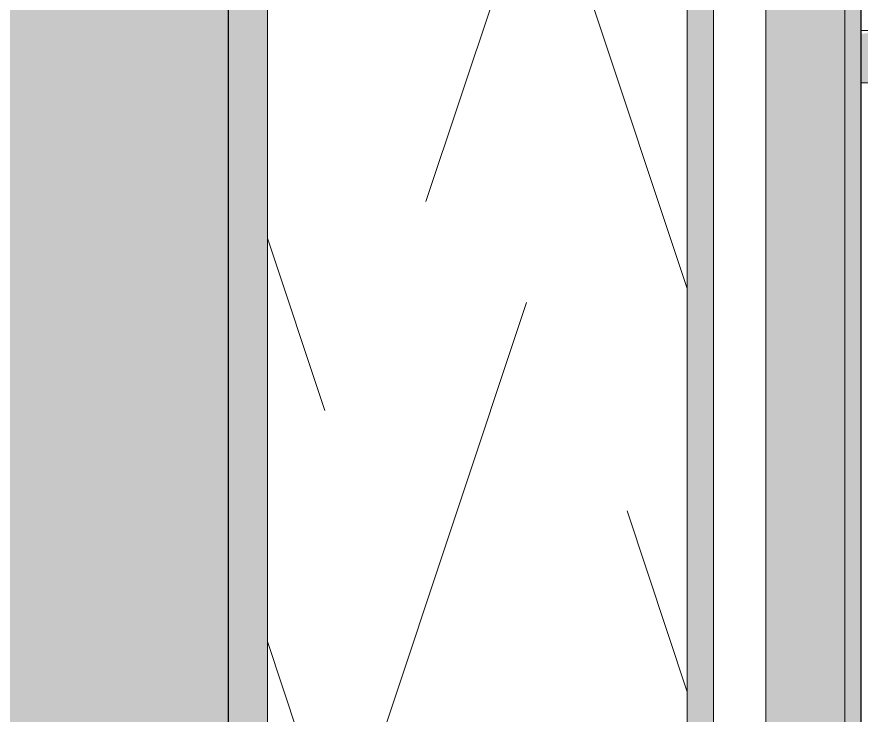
# Model space of a CAD drawing. Header units: inches. Extents: x 21380 to 98133, y -290 to 853.
# Drawn here: x 29449.47 to 29465.56, y 14.45 to 27.76 of the extents above; entities that cross this region are included whole.
import ezdxf

# ---------------------------------------------------------------- set-up
doc = ezdxf.new("R2010")
doc.units = ezdxf.units.IN
doc.header["$MEASUREMENT"] = 0
doc.linetypes.add('Grid Line 1_2_', pattern=[0.875, 0.5, -0.125, 0.125, -0.125])
for name, color, linetype, lineweight in [('A-WALL', 113, 'Continuous', 9), ('A-WALL-PATT', 111, 'Continuous', 25), ('I-WALL', 2, 'Continuous', 9), ('P-SANR-FIXT', 6, 'Continuous', 9), ('S-GRID', 1, 'Continuous', 9)]:
    doc.layers.add(name, color=color, linetype=linetype, lineweight=lineweight)

# ---------------------------------------------------------------- blocks, each defined once
blk = doc.blocks.new('gas_meter-250_cfh_2214 - gas_meter-250_cfh_2214-V49-Building Section - North_South looking East _ Clinic')
at = {"layer": 'P-SANR-FIXT'}
blk.add_hatch(color=256, dxfattribs=at).paths.add_polyline_path([(22798.615, 26.5), (22799.132, 26.567), (22799.132, 27.5), (22798.615, 27.433), (22798.615, 26.51)], flags=0)
for p, q in [((22799.168, 27.5), (22798.615, 27.5)), ((22798.615, 26.5), (22799.141, 26.5))]:
    blk.add_line(p, q, dxfattribs=at)

msp = doc.modelspace()

# ---------------------------------------------------------------- hatches: boundary and pattern name
at = {"layer": 'A-WALL', "lineweight": 5}
for points in [[(29454.247, 0), (29454.247, 175.435), (29453.497, 175.435), (29453.497, 0)], [(29462.247, 0), (29462.747, 0), (29462.747, 175.435), (29462.247, 175.435), (29462.247, 8.072)], [(29465.247, 0), (29465.247, 175.435), (29463.747, 175.435), (29463.747, 0)]]:
    msp.add_hatch(color=256, dxfattribs=at).paths.add_polyline_path(points, flags=0)
at = {"layer": 'A-WALL'}
msp.add_hatch(color=256, dxfattribs=at).paths.add_polyline_path([(29465.559, 0), (29465.559, 175.435), (29465.247, 175.435), (29465.247, 0)], flags=0)
at = {"layer": 'A-WALL-PATT', "lineweight": 9}
h = msp.add_hatch(dxfattribs=at)
h.set_pattern_fill('FP_18', color=256, style=0, pattern_type=2)
h.set_pattern_definition([(161.57, (22034.232, 108.666), (-7.6802237, -0.0009796), [0, -54.643, 6.067, 0]), (18.43, (22032.312, 108.666), (-7.6802237, 0.0009796), [0, -54.643, 6.067, 0]), (108.43, (22034.232, 108.666), (3.8382953, -19.2013653), [18.211, -42.499]), (71.57, (22032.312, 108.666), (3.8382953, 19.2013653), [18.211, -42.499])])
h.paths.add_polyline_path([(29454.247, 0), (29462.247, 0), (29462.247, 175.435), (29454.247, 175.435), (29454.247, 8.072)], flags=0)
h = msp.add_hatch(dxfattribs=at)
h.set_pattern_fill('FP_17', color=256, style=0, pattern_type=2)
h.set_pattern_definition([(0, (22033.272, 107.706), (0, 24), []), (90, (22033.272, 107.706), (-24, 1e-15), [])])
h.paths.add_polyline_path([(29463.747, 0), (29463.747, 175.435), (29462.747, 175.435), (29462.747, 0)], flags=0)
at = {"layer": 'I-WALL'}
msp.add_hatch(color=256, dxfattribs=at).paths.add_polyline_path([(29324.184, 0), (29453.497, 0), (29453.497, 162.169), (29453.247, 162.169), (29453.247, 161.063), (29451.314, 161.04), (29450.957, 160.868), (29450.71, 160.558), (29450.622, 160.172), (29450.709, 149.626), (29450.818, 149.451), (29451.13, 149.204), (29451.512, 149.117), (29453.247, 149.117), (29453.247, 147.411), (29447.247, 147.411), (29447.247, 149.117), (29449.364, 149.204), (29449.539, 149.313), (29449.8, 149.668), (29449.872, 150.008), (29449.85, 160.37), (29449.678, 160.727), (29449.368, 160.974), (29448.982, 161.063), (29447.247, 161.063), (29447.247, 162.169), (29324.184, 162.169), (29324.184, 17.346)], flags=0)

# ---------------------------------------------------------------- linework, layer by layer
at = {"layer": 'A-WALL'}
for p, q in [((29454.247, 0), (29454.247, 241.75)), ((29462.247, 0), (29462.247, 241.75)), ((29462.747, 0), (29462.747, 241.75)), ((29463.747, 0), (29463.747, 241.75)), ((29465.247, 0), (29465.247, 241.75))]:
    msp.add_line(p, q, dxfattribs=at)
at = {"layer": 'A-WALL', "lineweight": 25}
for p, q in [((29465.559, 0), (29465.559, 241.75)), ((29453.497, 173.433), (29453.497, 0))]:
    msp.add_line(p, q, dxfattribs=at)
at = {"layer": 'S-GRID', "linetype": 'Grid Line 1_2_'}
for p, q in [((29454.247, -273.161), (29454.247, 738.657)), ((29454.247, -273.161), (29454.247, 738.657)), ((29462.247, -273.161), (29462.247, 738.657)), ((29462.247, -273.161), (29462.247, 738.657))]:
    msp.add_line(p, q, dxfattribs=at)

# ---------------------------------------------------------------- block references
at = {"layer": 'P-SANR-FIXT'}
msp.add_blockref('gas_meter-250_cfh_2214 - gas_meter-250_cfh_2214-V49-Building Section - North_South looking East _ Clinic', (6666.944, 0), dxfattribs=at)

doc.saveas('drawing.dxf')
